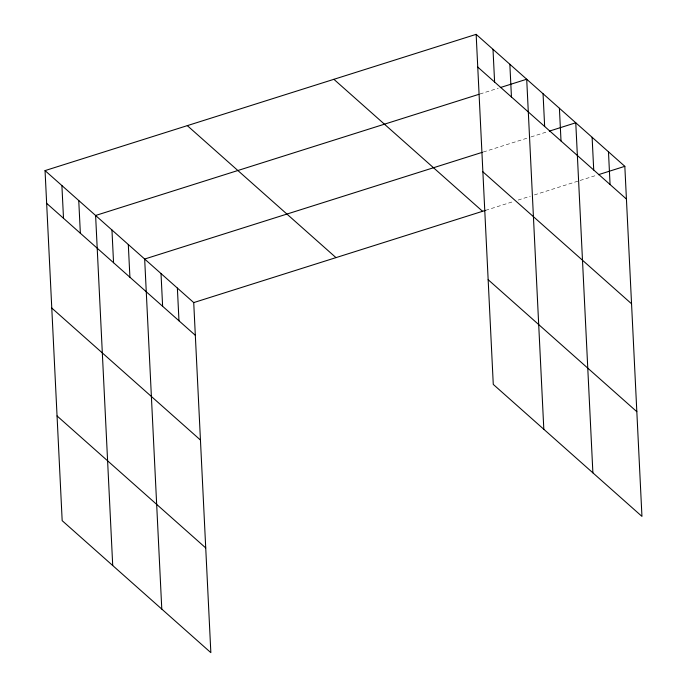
<?xml version="1.0" encoding="UTF-8"?>
<svg xmlns="http://www.w3.org/2000/svg" width="687" height="687" viewBox="0 0 687 687"><rect width="100%" height="100%" fill="white"/><g stroke="black" fill="none" stroke-linecap="round" stroke-linejoin="round"><path stroke-width="0.52" stroke-dasharray="3.44 2.58" d="M479.955 93.999L498.247 88.219M483.296 152.007L530.038 137.228M531.051 136.911L547.316 131.767M485.615 210.334L514.065 201.343M518.127 200.054L530.321 196.199M534.392 194.919L579.098 180.784M580.12 180.466L596.376 175.322"/><path stroke-width="1.03" d="M45.05 170.599L193.725 302.589L210.849 652.65L62.174 520.669L45.05 170.599L476.151 34.35L624.827 166.331L641.95 516.401L493.275 384.411L476.151 34.35M478.942 94.317L95.605 215.478L112.72 565.538M500.282 87.575L526.706 79.228L543.821 429.289M482.274 152.325L144.665 259.033L161.788 609.094M549.342 131.131L575.766 122.775L592.89 472.845M193.725 302.589L485.615 210.334M598.411 174.687L624.827 166.331M477.757 67.077L626.432 199.058M482.875 171.802L631.551 303.783M333.891 79.314L482.566 211.295M488.148 279.695L636.823 411.676M187.311 125.635L335.986 257.625M46.656 203.335L195.331 335.316M51.774 308.051L200.449 440.032M57.047 415.944L205.722 547.925M608.476 151.818L610.073 184.545M592.117 137.297L593.723 170.024M559.407 108.263L561.013 140.99M543.056 93.741L544.654 126.468M509.848 64.269L511.454 96.996M493 49.309L494.606 82.036M177.375 288.068L178.972 320.795M161.016 273.546L162.621 306.273M128.306 244.512L129.912 277.239M111.955 229.999L113.553 262.726M78.747 200.518L80.353 233.245M61.899 185.559L63.505 218.286"/></g></svg>
